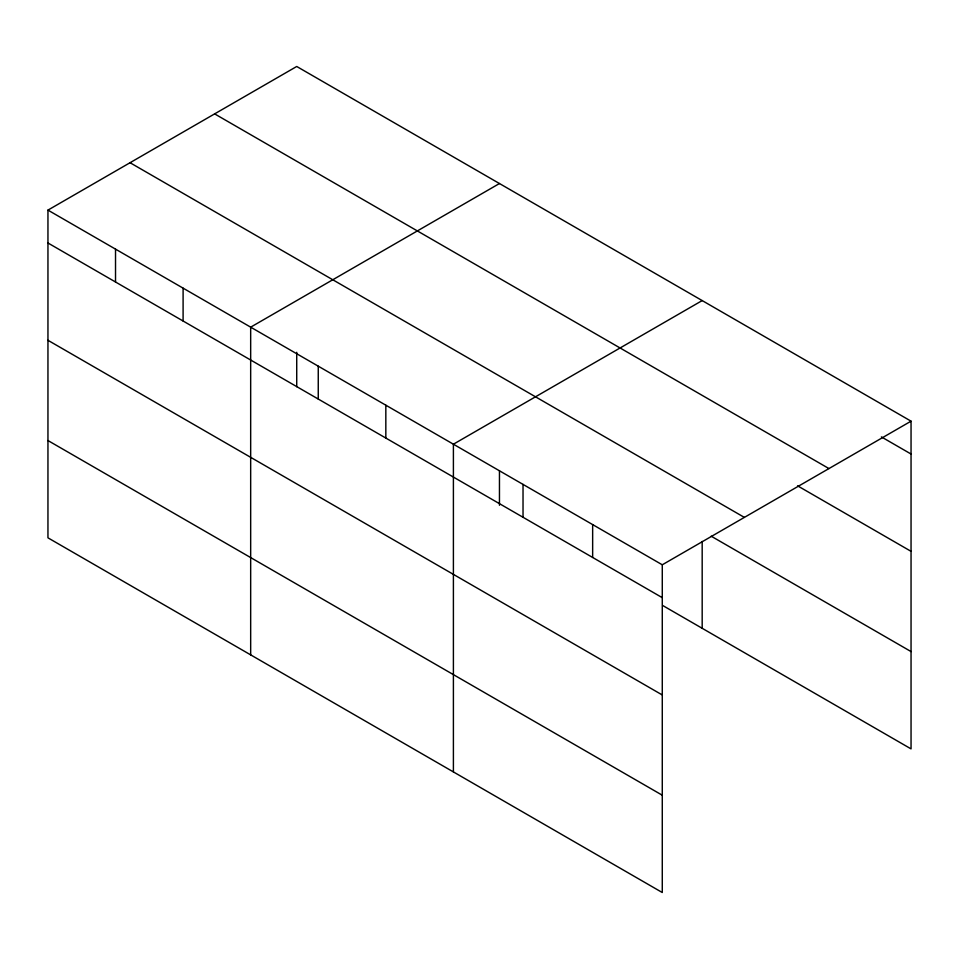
<?xml version="1.0" encoding="UTF-8"?>
<svg xmlns="http://www.w3.org/2000/svg" width="959" height="959" viewBox="0 0 959 959"><rect width="100%" height="100%" fill="white"/><g stroke="black" fill="none" stroke-linecap="round" stroke-linejoin="round"><path stroke-width="1.44" d="M662.273 694.963L662.273 564.791L47.95 210.117L47.95 537.831L662.273 892.517L662.273 694.963L47.95 340.289M662.657 605.477L911.05 748.883L911.05 421.169L296.727 66.483L47.95 210.117M499.459 183.529L250.671 327.163L250.671 654.877M702.18 300.575L453.403 444.209L453.403 771.923M662.273 564.791L911.05 421.169M881.393 436.908L911.05 454.027M214.636 113.881L828.948 468.567M797.588 485.829L911.05 551.329M130.052 162.718L744.364 517.392M711.206 536.201L911.05 651.581M47.95 242.987L662.273 597.661M47.95 440.541L662.273 795.215M702.18 541.463L702.18 628.289M592.65 524.597L592.65 557.467M523.027 484.403L523.027 517.261M499.459 470.833L499.459 505.261M385.83 405.189L385.83 438.059M318.256 366.17L318.256 399.04M296.727 352.289L296.727 386.717M183.097 288.144L183.097 321.013M115.524 249.136L115.524 281.994"/></g></svg>
